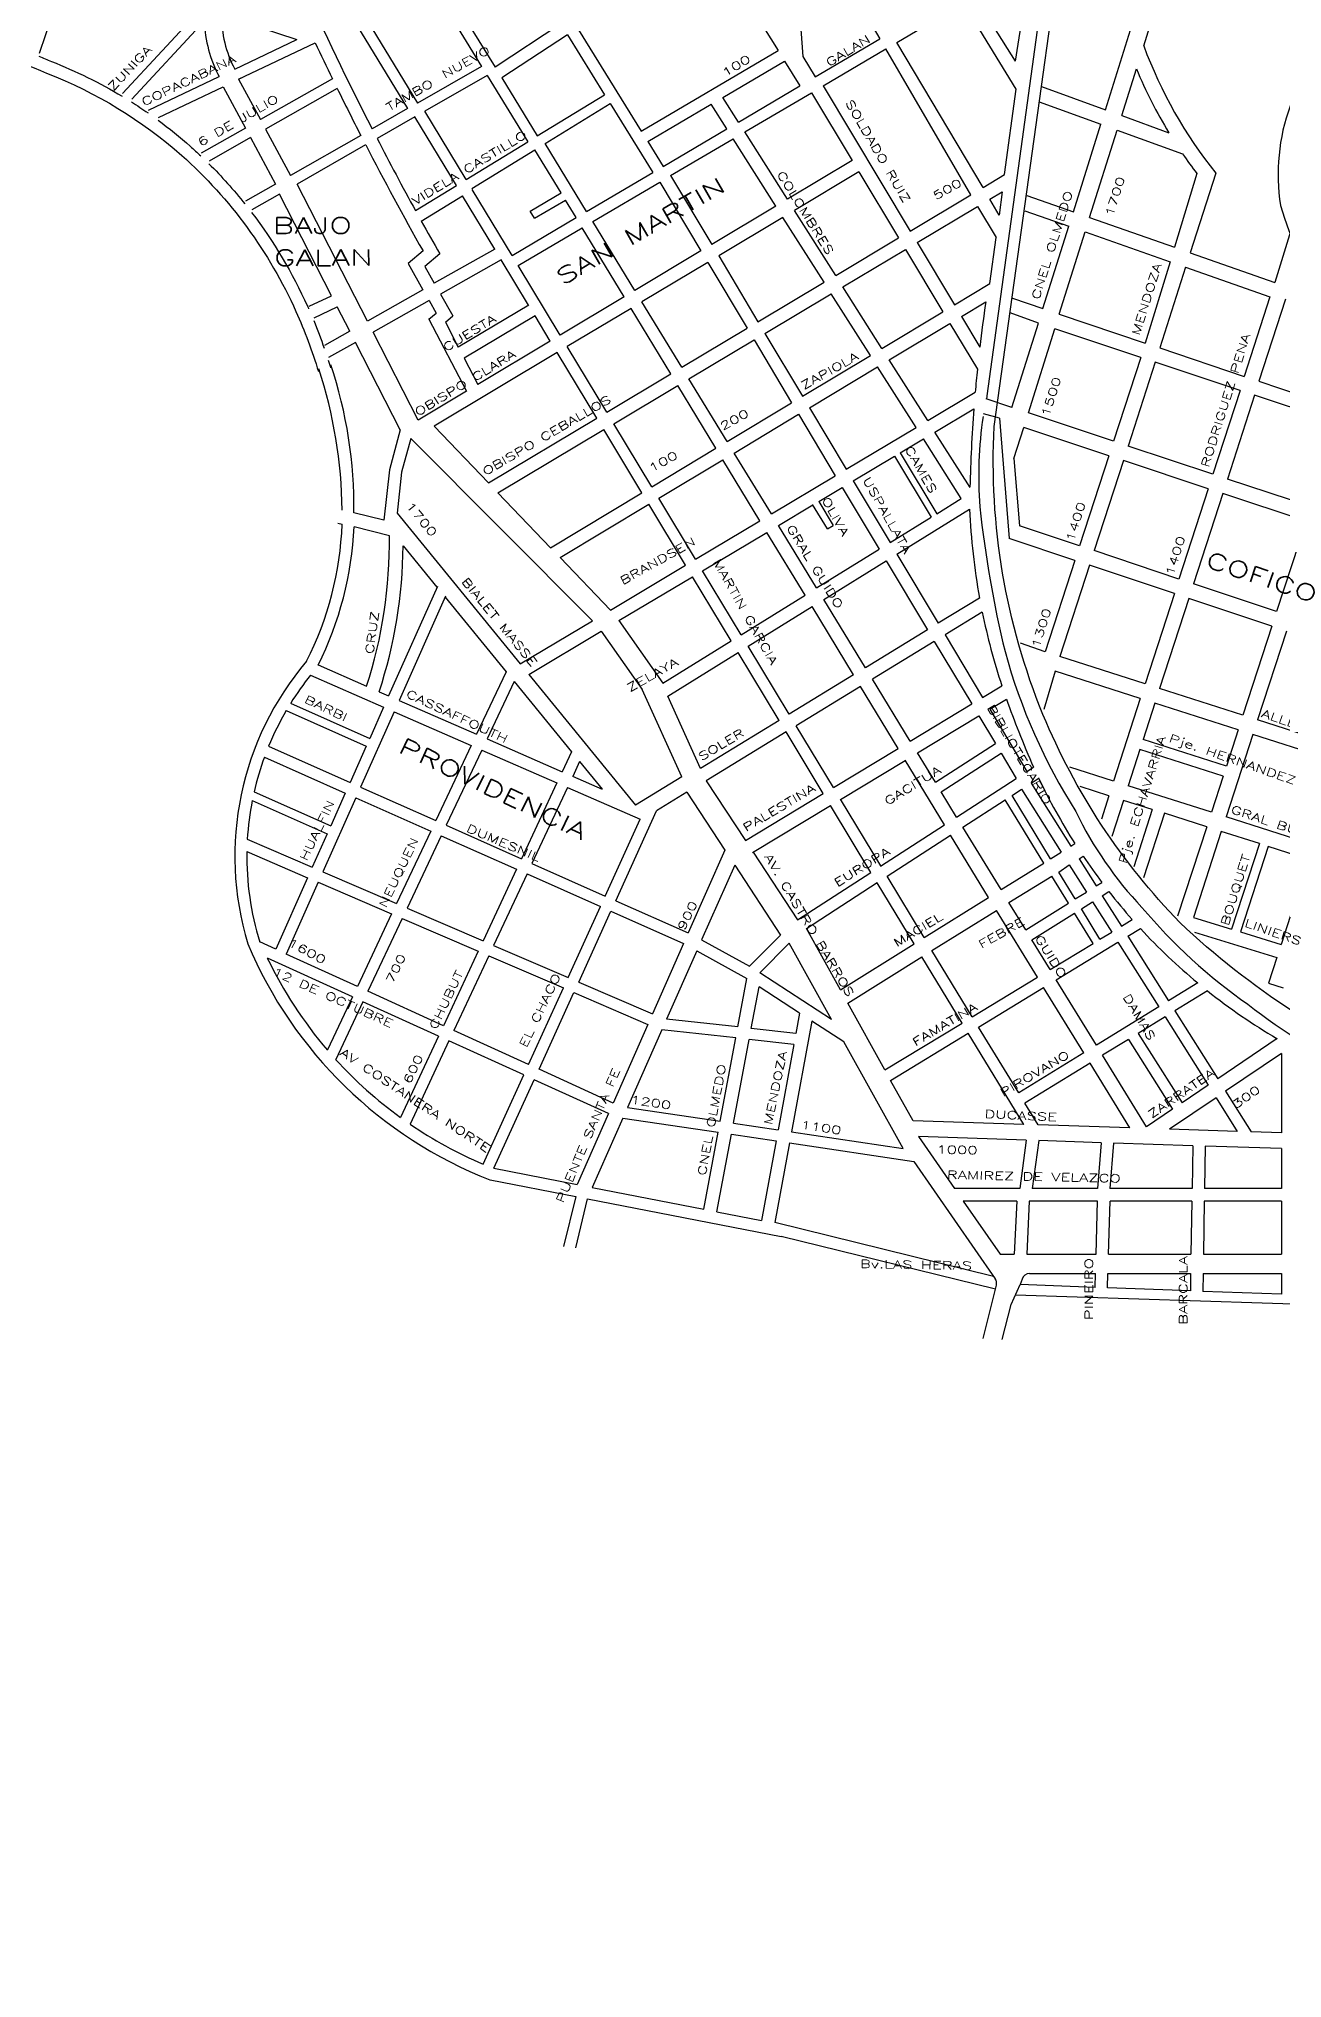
# Model space of a CAD drawing. Header units: millimetres. Extents: x 4375152 to 4409667, y 6523746 to 6549185.
# Drawn here: x 4385308 to 4386861, y 6524739 to 6527163 of the extents above; entities that cross this region are included whole.
import ezdxf

# ---------------------------------------------------------------- set-up
doc = ezdxf.new("R2010")
doc.units = ezdxf.units.MM
for name, color, linetype in [('FERROCARRIL', 252, 'VÍAS'), ('LINEA CALLE', 252, 'Continuous'), ('NOMBRE BARRIO', 8, 'Continuous'), ('NOMBRE CALLE', 252, 'Continuous')]:
    doc.layers.add(name, color=color, linetype=linetype)
doc.styles.add('ROMANS', font='romans')
doc.styles.add('S1', font='ROMANS')
doc.linetypes.add('VÍAS', pattern='A,3.81,[130,ltypeshp.shx,S=6.35,R=0,X=0,Y=0],3.81', length=7.62)

msp = doc.modelspace()

# ---------------------------------------------------------------- linework, layer by layer
at = {"layer": 'FERROCARRIL', "ltscale": 0.3, "transparency": 33554687, "flags": 128}
for points in [[(4388383, 6524738.8), (4388445.7, 6524881.4, 0.095799), (4388479, 6525082.1, 0.099176), (4388441.1, 6525305.9, 0.028955), (4388401.5, 6525410.3, 0.018622), (4388363.9, 6525472.1), (4388330.9, 6525512.5), (4388289.5, 6525564.8), (4388255.4, 6525600.9, 0.143495), (4387953.5, 6525771, 0.093272), (4387608.5, 6525795.1, -0.007305), (4387281, 6525816.8, -0.046555), (4387034.3, 6525864.6, -0.094694), (4386733.5, 6526058.2, -0.095039), (4386562.4, 6526318.1, -0.110674), (4386501.4, 6526678.2), (4386631, 6527609.3), (4386717, 6528226.6), (4386818.4, 6528982.1), (4386939, 6529805.3), (4387089.5, 6530917.2), (4387240.1, 6532048.9), (4387340.9, 6532769.3), (4387406.3, 6533303.7), (4387418.6, 6533352.1), (4387561, 6534411.1), (4387667.1, 6535188.8), (4387748.3, 6535774.3), (4387829.1, 6536331.3), (4387831.5, 6536348)], [(4387479, 6528897.9, 0.009146), (4387402.8, 6528828.8, 0.045709), (4387299.1, 6528721, -0.036446), (4387185.3, 6528607.2, 0.098613), (4387081.2, 6528475.9, 0.130012), (4387009.9, 6528231.3), (4387030.1, 6527611, -0.04513), (4386961.8, 6527349.3), (4386871.1, 6527078.7, 0.126941), (4386859.2, 6526954.6, 0.269401), (4387221.5, 6526613), (4387587.4, 6526516), (4387885.7, 6526416.7), (4388082, 6526358.1), (4388157, 6526347), (4388307.4, 6526335.1), (4388443.3, 6526330), (4388537.8, 6526335.2), (4388690.7, 6526369.1), (4389024.8, 6526489.8), (4389718.2, 6526770.3), (4389975.6, 6526871.1), (4390400.1, 6527038.5), (4390697.8, 6527150.7), (4390885.1, 6527214.4), (4391181.5, 6527305.1), (4391647.1, 6527446.2), (4392150.3, 6527596.1), (4392581.3, 6527727.4), (4392832.6, 6527802.7), (4393052.9, 6527869.5), (4393289, 6527938), (4393509.8, 6528005.7), (4393757.4, 6528076.3), (4395794.3, 6528670.4), (4397552.7, 6529244.2), (4399039.3, 6529656.5), (4399039.3, 6529656.5), (4399039.3, 6529656.5), (4399039.3, 6529656.5), (4401970.7, 6530455.5), (4401970.7, 6530455.5), (4401970.7, 6530455.5), (4401970.7, 6530455.5), (4401970.7, 6530455.5), (4401970.7, 6530455.5), (4401970.7, 6530455.5), (4401970.7, 6530455.5), (4401970.7, 6530455.5), (4401970.7, 6530455.5), (4401970.7, 6530455.5), (4401970.7, 6530455.5), (4401970.7, 6530455.5), (4401970.7, 6530455.5), (4401970.7, 6530455.5), (4401970.7, 6530455.5), (4401970.7, 6530455.5), (4401970.7, 6530455.5), (4405297.9, 6531420.1), (4405297.9, 6531420.1), (4405297.9, 6531420.1), (4408284.8, 6532272.7)]]:
    msp.add_lwpolyline(points, format="xyb", dxfattribs=at)
at = {"layer": 'LINEA CALLE', "transparency": 33554687}
for p, q in [((4385696.3, 6527396), (4385860.9, 6527128.1)), ((4386072.1, 6527403.6), (4386231.5, 6527148.2)), ((4385618.1, 6527350.3), (4385780.9, 6527082.5)), ((4385903.2, 6527301.7), (4386060.4, 6527047.4)), ((4386688.2, 6527154.1), (4386731, 6527290)), ((4385345.9, 6527255.4), (4385308.2, 6527144.3)), ((4385663.6, 6527248.2), (4385768.6, 6527075.5)), ((4386256.8, 6527218.1), (4386262.2, 6527140.8)), ((4386528, 6527134.7), (4386541.2, 6527218.6)), ((4385511.3, 6527201), (4385412.3, 6527094.3)), ((4385536, 6527192.9), (4385630.3, 6527161.9)), ((4385824.3, 6527214.4), (4385877.9, 6527127.2)), ((4386379.6, 6527158), (4386463.1, 6527207.2)), ((4386528.7, 6527100), (4386463.1, 6527207.2)), ((4386528, 6527134.7), (4386479, 6527213.2)), ((4386960.8, 6527213.1), (4386852.1, 6526858.3)), ((4385514.5, 6527184.7), (4385424, 6527087.1)), ((4385960.1, 6527181.3), (4385877.9, 6527127.2)), ((4385968.3, 6527167.9), (4385886.1, 6527113.8)), ((4385968.3, 6527167.9), (4386014.7, 6527092.9)), ((4386640.4, 6527074.1), (4386673.9, 6527180.5)), ((4385552.6, 6527124.9), (4385630.3, 6527161.9)), ((4385557.4, 6527112.2), (4385653, 6527157.8)), ((4386060.4, 6527047.4), (4386231.5, 6527148.2)), ((4386277.8, 6527115.1), (4386358.5, 6527162.7)), ((4386287.6, 6527103.8), (4386366, 6527150)), ((4386472.4, 6526967.9), (4386366, 6527150)), ((4386487.5, 6526976.9), (4386379.6, 6527158)), ((4385860.9, 6527128.1), (4385780.9, 6527082.5)), ((4386162.5, 6527089.5), (4386239.5, 6527134.9)), ((4386239.5, 6527134.9), (4386258.5, 6527103.8)), ((4386262.2, 6527140.8), (4386277.8, 6527115.1)), ((4386660.7, 6527066.7), (4386679.1, 6527125.2)), ((4385444.7, 6527073.4), (4385533.1, 6527115.5)), ((4385457.2, 6527064.5), (4385537.9, 6527102.9)), ((4385537.9, 6527102.9), (4385565.9, 6527051)), ((4385557.4, 6527112.2), (4385584.7, 6527061.7)), ((4385674.5, 6527112.9), (4385584.7, 6527061.7)), ((4385680.5, 6527100.8), (4385591.1, 6527049.9)), ((4385867.9, 6527116.8), (4385790.1, 6527072.4)), ((4385867.9, 6527116.8), (4385918.7, 6527034)), ((4385886.1, 6527113.8), (4385930.6, 6527041.3)), ((4386182, 6527058.7), (4386258.5, 6527103.8)), ((4386189.8, 6527046.3), (4386273.1, 6527095.3)), ((4386273.1, 6527095.3), (4386323.8, 6527010.8)), ((4386287.6, 6527103.8), (4386396.4, 6526922.5)), ((4386514.3, 6526993), (4386528.7, 6527100)), ((4386560.4, 6527103.1), (4386640.4, 6527074.1)), ((4385768.6, 6527075.5), (4385724.2, 6527050.1)), ((4385841.8, 6526986.8), (4385790.1, 6527072.4)), ((4385930.6, 6527041.3), (4386014.7, 6527092.9)), ((4385940.2, 6527031.9), (4386021.6, 6527081.8)), ((4386021.6, 6527081.8), (4386074.8, 6526995.6)), ((4386068.6, 6527034.2), (4386147.9, 6527080.9)), ((4386167.4, 6527050.1), (4386147.9, 6527080.9)), ((4386182, 6527058.7), (4386162.5, 6527089.5)), ((4386557.8, 6527083.8), (4386634.7, 6527055.9)), ((4385565.9, 6527051), (4385510.8, 6527019.7)), ((4385591.1, 6527049.9), (4385622.3, 6526991.9)), ((4385777.7, 6527065.3), (4385730.3, 6527038.2)), ((4385829.6, 6526979.3), (4385777.7, 6527065.3)), ((4386087.7, 6527003.2), (4386167.4, 6527050.1)), ((4386243, 6526962.4), (4386189.8, 6527046.3)), ((4386600.3, 6526946.6), (4386634.7, 6527055.9)), ((4386620.7, 6526939.5), (4386655, 6527048.5)), ((4386655, 6527048.5), (4386736.9, 6527018.8)), ((4386660.7, 6527066.7), (4386719.7, 6527045.3)), ((4385572.2, 6527039.2), (4385520.8, 6527009.9)), ((4385572.2, 6527039.2), (4385603.5, 6526981.2)), ((4385710, 6527042), (4385622.3, 6526991.9)), ((4385716.1, 6527030.2), (4385630.4, 6526981.2)), ((4385841.8, 6526986.8), (4385918.7, 6527034)), ((4385848.6, 6526975.7), (4385927.5, 6527024.1)), ((4385960.2, 6526970.1), (4385927.5, 6527024.1)), ((4385992.1, 6526946.9), (4385940.2, 6527031.9)), ((4386068.6, 6527034.2), (4386087.7, 6527003.2)), ((4386097.2, 6526991.7), (4386175.3, 6527037.7)), ((4386228.5, 6526953.7), (4386175.3, 6527037.7)), ((4386323.8, 6527010.8), (4386243, 6526962.4)), ((4385603.5, 6526981.2), (4385565.8, 6526959.7)), ((4385718.4, 6526809.9), (4385630.4, 6526981.2)), ((4385778.4, 6526948), (4385829.6, 6526979.3)), ((4385899, 6526892.1), (4385849.2, 6526974.4)), ((4385992.1, 6526946.9), (4386074.8, 6526995.6)), ((4385999.8, 6526934.4), (4386083.5, 6526983.7)), ((4386083.5, 6526983.7), (4386134.9, 6526897.7)), ((4386097.2, 6526991.7), (4386148.5, 6526905.8)), ((4386332.4, 6526996.3), (4386252, 6526948.2)), ((4386332.4, 6526996.3), (4386381.9, 6526913.9)), ((4386487.5, 6526976.9), (4386514.3, 6526993)), ((4386754.6, 6526994.3), (4386726.7, 6526902.3)), ((4386778.3, 6526994.9), (4386746.4, 6526895.4)), ((4385608.3, 6526968.6), (4385574.1, 6526949.1)), ((4385673.4, 6526841.7), (4385608.3, 6526968.6)), ((4385785.6, 6526935), (4385837.2, 6526966.6)), ((4385877.4, 6526900), (4385837.2, 6526966.6)), ((4385921.6, 6526947.4), (4385960.2, 6526970.1)), ((4385927, 6526938.5), (4385965.6, 6526961.2)), ((4385979, 6526939.2), (4385965.6, 6526961.2)), ((4386228.5, 6526953.7), (4386148.5, 6526905.8)), ((4386396.4, 6526922.5), (4386472.4, 6526967.9)), ((4386405, 6526908.1), (4386480.7, 6526953.3)), ((4386542.3, 6526967), (4386600.3, 6526946.6)), ((4385899, 6526892.1), (4385979, 6526939.2)), ((4385906.6, 6526879.5), (4385986.6, 6526926.6)), ((4385927, 6526938.5), (4385921.6, 6526947.4)), ((4386039, 6526840.2), (4385986.6, 6526926.6)), ((4386052.4, 6526848.3), (4385999.8, 6526934.4)), ((4386237.5, 6526939.5), (4386157.2, 6526891.4)), ((4386288.9, 6526858.4), (4386237.5, 6526939.5)), ((4386303.4, 6526867), (4386252, 6526948.2)), ((4386539.8, 6526947.7), (4386594.6, 6526928.5)), ((4386562.2, 6526825.6), (4386594.6, 6526928.5)), ((4386620.7, 6526939.5), (4386726.7, 6526902.3)), ((4385877.4, 6526900), (4385801.8, 6526857.2)), ((4386303.4, 6526867), (4386381.9, 6526913.9)), ((4386405, 6526908.1), (4386451.7, 6526830.2)), ((4386496, 6526856.9), (4386503.8, 6526914.3)), ((4386582.7, 6526818.7), (4386614.9, 6526921.3)), ((4386614.9, 6526921.3), (4386721.1, 6526884.1)), ((4385787.8, 6526897.6), (4385769.2, 6526881.7)), ((4385769.2, 6526881.7), (4385787.6, 6526849.1)), ((4385808.6, 6526894), (4385790, 6526878.1)), ((4385790, 6526878.1), (4385801.8, 6526857.2)), ((4385885.5, 6526886.5), (4385809.6, 6526843.5)), ((4385919.7, 6526829.9), (4385885.5, 6526886.5)), ((4385959.1, 6526792.4), (4385906.6, 6526879.5)), ((4386134.9, 6526897.7), (4386052.4, 6526848.3)), ((4386143.6, 6526883.2), (4386061.2, 6526833.9)), ((4386143.6, 6526883.2), (4386192.7, 6526800.9)), ((4386157.2, 6526891.4), (4386206.3, 6526809.1)), ((4386312.4, 6526852.8), (4386390.6, 6526899.4)), ((4386390.6, 6526899.4), (4386437.3, 6526821.5)), ((4386721.1, 6526884.1), (4386690.2, 6526782.5)), ((4386740.5, 6526877.3), (4386708.2, 6526776.4)), ((4386740.5, 6526877.3), (4386846, 6526840.2)), ((4386746.4, 6526895.4), (4386852.1, 6526858.3)), ((4386206.3, 6526809.1), (4386288.9, 6526858.4)), ((4386361.2, 6526775.8), (4386312.4, 6526852.8)), ((4386451.7, 6526830.2), (4386496, 6526856.9)), ((4385645.4, 6526828.5), (4385673.4, 6526841.7)), ((4385651.6, 6526814), (4385680.6, 6526827.7)), ((4385696.2, 6526797.3), (4385680.6, 6526827.7)), ((4385787.6, 6526849.1), (4385718.4, 6526809.9)), ((4385795.4, 6526835.5), (4385725.5, 6526795.9)), ((4385795.4, 6526835.5), (4385804.2, 6526820)), ((4385809.6, 6526843.5), (4385825, 6526816.3)), ((4385919.8, 6526829.9), (4385831.9, 6526777.2)), ((4386039, 6526840.2), (4385959.1, 6526792.4)), ((4386111.1, 6526752.2), (4386061.2, 6526833.9)), ((4386215, 6526794.6), (4386297.9, 6526844.1)), ((4386346.7, 6526767.1), (4386297.9, 6526844.1)), ((4386460.4, 6526815.8), (4386491, 6526834.1)), ((4386524.1, 6526838.4), (4386562.2, 6526825.6)), ((4386846, 6526840.2), (4386813.9, 6526740.8)), ((4386865.2, 6526837.4), (4386832, 6526734.7)), ((4385795.4, 6526813.2), (4385794.9, 6526812.1)), ((4385795.2, 6526812.4), (4385804.2, 6526820)), ((4385795.2, 6526812.4), (4385842.1, 6526722.3)), ((4385815.7, 6526808.4), (4385825, 6526816.3)), ((4385815.7, 6526808.4), (4385831.9, 6526777.2)), ((4385927.8, 6526816.7), (4385839, 6526763.5)), ((4385946.8, 6526785), (4385927.7, 6526816.6)), ((4386047.7, 6526825.8), (4385967.9, 6526778)), ((4386097.3, 6526744), (4386047.7, 6526825.8)), ((4386361.2, 6526775.8), (4386437.3, 6526821.5)), ((4386370.2, 6526761.5), (4386446, 6526807.1)), ((4386446, 6526807.1), (4386480.4, 6526749.7)), ((4386460.4, 6526815.8), (4386483.4, 6526777.4)), ((4386556.7, 6526807.3), (4386521.2, 6526820.1)), ((4386523.6, 6526701.9), (4386556.7, 6526807.3)), ((4386582.7, 6526818.7), (4386690.2, 6526782.5)), ((4385696.2, 6526797.3), (4385664.8, 6526779.5)), ((4385703.4, 6526783.3), (4385669.8, 6526764.3)), ((4385759.4, 6526674.1), (4385703.4, 6526783.3)), ((4385781.8, 6526686.2), (4385725.5, 6526795.9)), ((4385946.8, 6526785), (4385856.1, 6526730.7)), ((4386111.1, 6526752.2), (4386192.7, 6526800.9)), ((4386119.9, 6526737.8), (4386201.4, 6526786.5)), ((4386201.4, 6526786.5), (4386248.3, 6526707.9)), ((4386215, 6526794.6), (4386261.9, 6526716.1)), ((4386544.1, 6526695.1), (4386577.2, 6526800.4)), ((4386684.6, 6526764.6), (4386577.2, 6526800.4)), ((4385955.5, 6526770.6), (4385801.7, 6526678.5)), ((4385839, 6526763.5), (4385856.1, 6526730.7)), ((4386004.8, 6526688.7), (4385955.5, 6526770.6)), ((4386017.3, 6526696.2), (4385967.9, 6526778)), ((4386261.9, 6526716.1), (4386346.7, 6526767.1)), ((4386418.4, 6526685.5), (4386370.2, 6526761.5)), ((4386684.6, 6526764.6), (4386650.6, 6526659.8)), ((4386702.7, 6526758.6), (4386668.7, 6526653.8)), ((4386808.6, 6526723.3), (4386702.7, 6526758.6)), ((4386708.2, 6526776.4), (4386813.9, 6526740.8)), ((4386017.3, 6526696.2), (4386097.3, 6526744)), ((4386167.8, 6526659.4), (4386119.9, 6526737.8)), ((4386270.6, 6526701.6), (4386355.8, 6526752.8)), ((4386403.9, 6526676.9), (4386355.8, 6526752.8)), ((4386832, 6526734.7), (4386936.2, 6526699.6)), ((4385842.1, 6526722.3), (4385781.8, 6526686.2)), ((4386026, 6526681.7), (4386106.1, 6526729.6)), ((4386153.7, 6526651), (4386106.1, 6526729.6)), ((4386167.8, 6526659.4), (4386248.3, 6526707.9)), ((4386418.4, 6526685.5), (4386477.7, 6526720.9)), ((4386523.6, 6526701.9), (4386491.3, 6526712.7)), ((4386808.6, 6526723.3), (4386774.7, 6526618.6)), ((4386826.7, 6526717.3), (4386792.8, 6526612.5)), ((4386930.9, 6526682.6), (4386826.7, 6526717.3)), ((4385869.4, 6526607.9), (4386004.8, 6526688.7)), ((4386176.6, 6526645), (4386257, 6526693.4)), ((4386257, 6526693.4), (4386302.9, 6526616.6)), ((4386270.6, 6526701.6), (4386316.6, 6526624.7)), ((4386427.4, 6526671.3), (4386476, 6526700.3)), ((4386508.2, 6526688.4), (4386488.1, 6526694.1)), ((4386508.2, 6526688.4), (4386520.2, 6526538.3)), ((4386650.6, 6526659.8), (4386544.1, 6526695.1)), ((4385759.4, 6526674.1), (4385745.9, 6526624.1)), ((4385772.5, 6526663.1), (4385761.1, 6526621.2)), ((4385772.5, 6526663.1), (4385999.5, 6526435.4)), ((4385801.7, 6526678.5), (4385869.4, 6526607.9)), ((4385881.3, 6526595.4), (4386013.5, 6526674.3)), ((4386061.2, 6526595.3), (4386013.5, 6526674.3)), ((4386073.6, 6526602.8), (4386026, 6526681.7)), ((4386316.6, 6526624.7), (4386403.9, 6526676.9)), ((4386384, 6526645.4), (4386412.9, 6526662.6)), ((4386460.1, 6526588.1), (4386412.9, 6526662.6)), ((4386471.2, 6526602.1), (4386427.4, 6526671.3)), ((4386526.1, 6526638.1), (4386538.3, 6526676.9)), ((4386644.7, 6526641.6), (4386538.3, 6526676.9)), ((4386073.6, 6526602.8), (4386153.7, 6526651)), ((4386082.3, 6526588.4), (4386162.5, 6526636.6)), ((4386208.7, 6526560.3), (4386162.5, 6526636.6)), ((4386223.1, 6526568.9), (4386176.6, 6526645)), ((4386325.2, 6526610.2), (4386376.9, 6526641.1)), ((4386376.9, 6526641.1), (4386422.5, 6526564.8)), ((4386384, 6526645.4), (4386429.6, 6526569.2)), ((4386526.1, 6526638.1), (4386533.2, 6526554.1)), ((4386644.7, 6526641.6), (4386608.2, 6526529.1)), ((4386662.8, 6526635.6), (4386626.3, 6526523)), ((4386768.8, 6526600.4), (4386662.8, 6526635.6)), ((4386774.7, 6526618.6), (4386668.7, 6526653.8)), ((4385745.9, 6526624.1), (4385738.8, 6526561.1)), ((4385761.1, 6526621.2), (4385755.3, 6526569.7)), ((4386223.1, 6526568.9), (4386302.9, 6526616.6)), ((4386325.2, 6526610.2), (4386371.3, 6526533.1)), ((4386897, 6526578), (4386792.8, 6526612.5)), ((4385881.3, 6526595.4), (4385947.1, 6526526.7)), ((4385947.1, 6526526.7), (4386061.2, 6526595.3)), ((4386128.3, 6526512.3), (4386082.3, 6526588.4)), ((4386282.3, 6526584.6), (4386311.6, 6526602.1)), ((4386311.6, 6526602.1), (4386357.8, 6526524.8)), ((4386429.6, 6526569.2), (4386460.1, 6526588.1)), ((4386768.8, 6526600.4), (4386732.3, 6526487.5)), ((4386787, 6526594.4), (4386750.5, 6526481.5)), ((4386891.1, 6526559.8), (4386787, 6526594.4)), ((4385738.8, 6526561.1), (4385701.3, 6526570.4)), ((4385755.3, 6526569.7), (4385909.2, 6526381.5)), ((4385959.1, 6526514.3), (4386069.9, 6526580.9)), ((4386115.7, 6526504.8), (4386069.9, 6526580.9)), ((4386231.9, 6526554.5), (4386274.8, 6526580.1)), ((4386293.2, 6526550.1), (4386274.5, 6526580.6)), ((4386282.3, 6526584.6), (4386300.4, 6526554.4)), ((4386371.3, 6526533.1), (4386422.5, 6526564.8)), ((4386379.9, 6526518.7), (4386470.6, 6526574.8)), ((4385681.3, 6526557.3), (4385686.7, 6526556.1)), ((4385745.8, 6526541.5), (4385701.6, 6526552.9)), ((4386128.3, 6526512.3), (4386208.7, 6526560.3)), ((4386137, 6526497.9), (4386217.5, 6526545.9)), ((4386265.1, 6526467.4), (4386217.5, 6526545.9)), ((4386279.6, 6526476.4), (4386231.9, 6526554.5)), ((4386293.2, 6526550.1), (4386300.4, 6526554.4)), ((4386602.3, 6526510.9), (4386520.2, 6526538.3)), ((4386608.2, 6526529.1), (4386533.2, 6526554.1)), ((4386891.1, 6526559.8), (4386854.3, 6526446.8)), ((4385762.9, 6526529), (4385805.2, 6526477.2)), ((4385959.1, 6526514.3), (4386021.9, 6526448.8)), ((4386279.6, 6526476.4), (4386357.8, 6526524.8)), ((4386379.9, 6526518.7), (4386431.5, 6526432.3)), ((4386732.3, 6526487.5), (4386626.3, 6526523)), ((4386021.9, 6526448.8), (4386115.7, 6526504.8)), ((4386032.6, 6526435.6), (4386124.5, 6526490.4)), ((4386172.8, 6526410.2), (4386124.5, 6526490.4)), ((4386185.3, 6526417.9), (4386137, 6526497.9)), ((4386288.4, 6526462), (4386366.4, 6526510.3)), ((4386366.4, 6526510.3), (4386418, 6526424)), ((4386602.3, 6526510.9), (4386565.2, 6526396.4)), ((4386620.4, 6526504.8), (4386583.4, 6526390.6)), ((4386726.5, 6526469.4), (4386620.4, 6526504.8)), ((4385805.7, 6526478.2), (4385744.8, 6526341.6)), ((4385816, 6526466), (4385758, 6526335.8)), ((4385815.4, 6526464.8), (4385891.5, 6526371.7)), ((4386185.3, 6526417.9), (4386265.1, 6526467.4)), ((4386483.1, 6526463.8), (4386431.5, 6526432.3)), ((4386726.5, 6526469.4), (4386689.9, 6526356.4)), ((4386854.3, 6526446.8), (4386750.5, 6526481.5)), ((4386194, 6526403.5), (4386273.9, 6526453)), ((4386325.6, 6526367.6), (4386273.9, 6526453)), ((4386340.5, 6526376.7), (4386288.4, 6526462)), ((4386486.5, 6526446.2), (4386440.2, 6526417.8)), ((4386744.6, 6526463.3), (4386708.1, 6526350.6)), ((4386848.4, 6526428.6), (4386744.6, 6526463.3)), ((4385909.2, 6526381.5), (4385999.5, 6526435.4)), ((4385919.9, 6526368.3), (4386010.5, 6526422.3)), ((4386010.5, 6526422.3), (4386061.4, 6526349.6)), ((4386032.6, 6526435.6), (4386087.4, 6526357.3)), ((4386418, 6526424), (4386340.5, 6526376.7)), ((4386440.2, 6526417.8), (4386486.9, 6526339.6)), ((4386848.4, 6526428.6), (4386812.2, 6526317.2)), ((4386866.5, 6526422.5), (4386830.4, 6526311.4)), ((4386087.4, 6526357.3), (4386172.8, 6526410.2)), ((4386093.5, 6526341.2), (4386181.5, 6526395.8)), ((4386232.7, 6526310.9), (4386181.5, 6526395.8)), ((4386245.3, 6526318.5), (4386194, 6526403.5)), ((4386426.6, 6526409.6), (4386349.3, 6526362.3)), ((4386426.6, 6526409.6), (4386473.3, 6526331.4)), ((4386565.2, 6526396.4), (4386534.1, 6526407.5)), ((4385647.3, 6526367.4), (4385738.5, 6526327.4)), ((4385656.7, 6526380.1), (4385717.3, 6526353.6)), ((4385891.5, 6526371.7), (4385854.6, 6526293.5)), ((4385919.9, 6526368.3), (4386053.4, 6526205)), ((4386325.6, 6526367.6), (4386245.3, 6526318.5)), ((4386577.5, 6526372.4), (4386563.3, 6526324.5)), ((4386684, 6526338.2), (4386577.5, 6526372.4)), ((4386689.9, 6526356.4), (4386583.4, 6526390.6)), ((4385733, 6526346.7), (4385744.7, 6526341.6)), ((4385901.6, 6526359.4), (4385867.8, 6526287.8)), ((4385901.6, 6526359.4), (4385973.3, 6526271.6)), ((4386111.1, 6526240.3), (4386061.4, 6526349.6)), ((4386334.4, 6526353.2), (4386254, 6526304.1)), ((4386381.3, 6526275.9), (4386334.4, 6526353.2)), ((4386396.5, 6526285), (4386349.3, 6526362.3)), ((4386486.9, 6526339.6), (4386511, 6526354.2)), ((4386812.2, 6526317.2), (4386708.1, 6526350.6)), ((4385616.8, 6526323.1), (4385716.8, 6526278.6)), ((4385622.4, 6526332.3), (4385721.2, 6526288.4)), ((4385751.7, 6526321.7), (4385709.7, 6526227.4)), ((4385738.5, 6526327.4), (4385721.2, 6526288.4)), ((4385751.7, 6526321.7), (4385848, 6526279.6)), ((4385758, 6526335.8), (4385854.6, 6526293.5)), ((4386134.5, 6526250.9), (4386093.5, 6526341.2)), ((4386396.5, 6526285), (4386473.3, 6526331.4)), ((4386495.8, 6526324.8), (4386516.7, 6526337.4)), ((4386495.8, 6526324.8), (4386542.3, 6526247)), ((4386684, 6526338.2), (4386650.6, 6526234.9)), ((4386702.2, 6526332.4), (4386687.6, 6526287.1)), ((4386806.3, 6526299), (4386702.2, 6526332.4)), ((4386232.7, 6526310.9), (4386134.5, 6526250.9)), ((4386241.4, 6526296.4), (4386141.7, 6526235.5)), ((4386287.9, 6526219.5), (4386241.4, 6526296.4)), ((4386300.5, 6526227.1), (4386254, 6526304.1)), ((4386405.5, 6526270.2), (4386482.2, 6526316.6)), ((4386482.2, 6526316.6), (4386502.9, 6526282)), ((4386806.3, 6526299), (4386791.6, 6526253.8)), ((4386939.4, 6526276.5), (4386830.4, 6526311.4)), ((4385594.8, 6526278.5), (4385696.6, 6526233.2)), ((4385716.8, 6526278.6), (4385696.6, 6526233.2)), ((4385848, 6526279.6), (4385803.6, 6526185.6)), ((4385861.2, 6526273.8), (4385816.8, 6526179.7)), ((4385861.2, 6526273.8), (4385955.1, 6526232.7)), ((4385867.8, 6526287.8), (4385961.6, 6526246.7)), ((4385973.3, 6526271.6), (4385961.6, 6526246.7)), ((4386300.5, 6526227.1), (4386381.3, 6526275.9)), ((4386428, 6526233.5), (4386405.5, 6526270.2)), ((4386428, 6526233.5), (4386502.9, 6526282)), ((4386435.2, 6526221.7), (4386510, 6526270.1)), ((4386510, 6526270.1), (4386529, 6526238.3)), ((4386683.5, 6526274.4), (4386668.9, 6526229.1)), ((4386787.5, 6526241.2), (4386683.3, 6526274.5)), ((4386791.6, 6526253.8), (4386687.6, 6526287.1)), ((4386824.5, 6526293.2), (4386791.1, 6526190.2)), ((4386933.5, 6526258.3), (4386824.5, 6526293.2)), ((4385589.6, 6526265.1), (4385690.7, 6526220.1)), ((4385983.4, 6526259.3), (4385974.8, 6526240.9)), ((4385983.4, 6526259.3), (4386011.5, 6526224.9)), ((4386309.6, 6526212.1), (4386390.3, 6526260.9)), ((4386439.2, 6526180.3), (4386390.3, 6526261)), ((4386542.3, 6526247), (4386550.6, 6526252.3)), ((4386650.6, 6526234.9), (4386595.9, 6526252.3)), ((4385576.7, 6526221.6), (4385672.4, 6526179)), ((4385709.7, 6526227.4), (4385803.6, 6526185.6)), ((4385955.1, 6526232.7), (4385910.8, 6526137.9)), ((4385968.2, 6526226.9), (4385923.9, 6526132)), ((4385968.2, 6526226.9), (4386059, 6526187.2)), ((4385974.4, 6526241.1), (4386011.5, 6526224.9)), ((4386111.1, 6526240.3), (4386053.4, 6526205)), ((4386141.7, 6526235.5), (4386190.6, 6526160.7)), ((4386454.5, 6526190.1), (4386435.2, 6526221.7)), ((4386454.3, 6526190), (4386529, 6526238.3)), ((4386523.7, 6526217.1), (4386535.6, 6526224.8)), ((4386535.6, 6526224.8), (4386585.1, 6526146.2)), ((4386547.6, 6526232.6), (4386557.8, 6526239.1)), ((4386547.6, 6526232.6), (4386597.3, 6526153.8)), ((4386644.8, 6526216.7), (4386608.7, 6526228.3)), ((4386772.8, 6526196), (4386668.9, 6526229.1)), ((4386787.5, 6526241.2), (4386772.8, 6526196)), ((4385574.4, 6526210.8), (4385668.1, 6526169.2)), ((4385703.9, 6526214.2), (4385662.6, 6526121.7)), ((4385690.7, 6526220.1), (4385672.4, 6526179)), ((4385703.9, 6526214.2), (4385797.5, 6526172.6)), ((4386028.5, 6526085.5), (4386079.7, 6526197.9)), ((4386117.6, 6526221), (4386079.7, 6526197.9)), ((4386117.6, 6526221), (4386164.9, 6526148.7)), ((4386190.6, 6526160.7), (4386287.9, 6526219.5)), ((4386199.6, 6526145.7), (4386296.9, 6526204.5)), ((4386347.3, 6526120.9), (4386296.8, 6526204.6)), ((4386359.8, 6526128.9), (4386309.5, 6526212.3)), ((4386462.4, 6526177.5), (4386515.3, 6526211.7)), ((4386563.4, 6526132.6), (4386515.3, 6526211.7)), ((4386571.9, 6526137.9), (4386523.7, 6526217.1)), ((4386644.8, 6526216.7), (4386635.3, 6526187.6)), ((4386663, 6526210.9), (4386648.3, 6526165.9)), ((4386698.8, 6526199.5), (4386663, 6526210.9)), ((4386698.8, 6526199.5), (4386675.7, 6526128)), ((4385816.8, 6526179.7), (4385910.8, 6526137.9)), ((4386015.4, 6526091.3), (4386059, 6526187.2)), ((4386359.5, 6526128.7), (4386439.2, 6526180.3)), ((4386510, 6526099.3), (4386462.4, 6526177.5)), ((4386714.1, 6526195), (4386687.9, 6526114)), ((4386766.9, 6526177.8), (4386714, 6526194.7)), ((4386766.9, 6526177.8), (4386730.4, 6526066.1)), ((4386900.2, 6526155.4), (4386791.1, 6526190.2)), ((4385568.2, 6526162.4), (4385649.4, 6526127.4)), ((4385668.1, 6526169.2), (4385649.4, 6526127.4)), ((4385797.5, 6526172.6), (4385754.7, 6526081.9)), ((4385810.6, 6526166.7), (4385767.9, 6526076.3)), ((4385810.6, 6526166.7), (4385904.7, 6526124.9)), ((4386164.9, 6526148.7), (4386119.1, 6526045.2)), ((4386367.5, 6526116.1), (4386447, 6526167.5)), ((4386494.3, 6526089.5), (4386447, 6526167.5)), ((4386597.3, 6526153.8), (4386602.2, 6526156.9)), ((4386785.2, 6526172), (4386750.3, 6526064.6)), ((4386832.7, 6526156.8), (4386785.2, 6526172)), ((4386832.7, 6526156.8), (4386797.9, 6526049.8)), ((4386843.8, 6526153.3), (4386809.1, 6526046.4)), ((4386894.3, 6526137.2), (4386843.8, 6526153.3)), ((4385567.6, 6526147), (4385643.6, 6526114.2)), ((4385904.7, 6526124.9), (4385862.8, 6526035.3)), ((4385923.9, 6526132), (4386015.4, 6526091.3)), ((4386177.2, 6526129.8), (4386135.9, 6526036.4)), ((4386177.2, 6526129.8), (4386234.3, 6526042.5)), ((4386200.1, 6526146.2), (4386255.5, 6526061.5)), ((4386510, 6526099.3), (4386563.4, 6526132.6)), ((4386571.9, 6526137.9), (4386585.1, 6526146.2)), ((4386582.1, 6526121.3), (4386595.2, 6526130.2)), ((4386595.2, 6526130.2), (4386616.6, 6526096.3)), ((4386607.4, 6526137.8), (4386612.6, 6526141)), ((4386607.4, 6526137.8), (4386628.7, 6526103.9)), ((4386894.3, 6526137.2), (4386859.8, 6526030.7)), ((4385643.6, 6526114.2), (4385603.8, 6526024.8)), ((4385656.8, 6526108.5), (4385616.9, 6526018.8)), ((4385656.8, 6526108.5), (4385748.6, 6526068.9)), ((4385662.6, 6526121.7), (4385754.7, 6526081.9)), ((4385917.8, 6526119), (4385876, 6526029.6)), ((4385917.8, 6526119), (4386009.4, 6526078.2)), ((4386255.5, 6526061.5), (4386347.3, 6526120.9)), ((4386266.8, 6526050.9), (4386355.1, 6526108.1)), ((4386401.3, 6526031.4), (4386355, 6526108)), ((4386413.9, 6526039.3), (4386367.5, 6526116.1)), ((4386519.8, 6526083.1), (4386573.5, 6526116)), ((4386594.2, 6526082.3), (4386573.5, 6526116)), ((4386602.7, 6526087.7), (4386582.1, 6526121.3)), ((4386628.7, 6526103.9), (4386635.9, 6526108.4)), ((4385767.9, 6526076.3), (4385862.8, 6526035.3)), ((4385969.1, 6525989.5), (4386009.4, 6526078.2)), ((4386028.5, 6526085.5), (4386119.1, 6526045.2)), ((4386413.9, 6526039.3), (4386494.3, 6526089.5)), ((4386540.8, 6526049), (4386519.8, 6526083.1)), ((4386540.8, 6526049), (4386594.2, 6526082.3)), ((4386602.7, 6526087.7), (4386616.6, 6526096.3)), ((4386610.3, 6526075.4), (4386624.3, 6526084.1)), ((4386624.3, 6526084.1), (4386648.2, 6526046.2)), ((4386636.4, 6526091.7), (4386644.8, 6526096.9)), ((4386636.4, 6526091.7), (4386660.4, 6526053.6)), ((4385748.6, 6526068.9), (4385705.8, 6525978.3)), ((4385761.8, 6526063.2), (4385718.9, 6525972.3)), ((4385761.8, 6526063.2), (4385856.7, 6526022.3)), ((4385982.3, 6525983.8), (4386022.6, 6526072.4)), ((4386022.6, 6526072.4), (4386113.3, 6526032)), ((4386423.7, 6526023.2), (4386504.2, 6526073.4)), ((4386555.4, 6525989.8), (4386504.2, 6526073.4)), ((4386548.3, 6526036.7), (4386601.7, 6526070)), ((4386625, 6526032.1), (4386601.7, 6526070)), ((4386633.6, 6526037.3), (4386610.3, 6526075.4)), ((4386660.4, 6526053.6), (4386674, 6526061.9)), ((4386750.3, 6526064.6), (4386797.9, 6526049.8)), ((4385603.8, 6526024.8), (4385583.8, 6526033.9)), ((4385876, 6526029.6), (4385969.1, 6525989.5)), ((4386113.3, 6526032), (4386074.5, 6525944)), ((4386135.9, 6526036.4), (4386195.6, 6526003.7)), ((4386234.3, 6526042.5), (4386195.6, 6526003.7)), ((4386245.4, 6526032.3), (4386208.5, 6525995.4)), ((4386298.2, 6525937), (4386245.4, 6526032.3)), ((4386309.4, 6525974.1), (4386266.8, 6526050.9)), ((4386309.4, 6525974.1), (4386401.3, 6526031.4)), ((4386571.2, 6525999.4), (4386548.3, 6526036.7)), ((4386571.2, 6525999.4), (4386625, 6526032.1)), ((4386579, 6525986.7), (4386656.1, 6526033.6)), ((4386633.6, 6526037.3), (4386648.2, 6526046.2)), ((4386656.1, 6526033.6), (4386707, 6525952.8)), ((4386668.4, 6526041), (4386684.2, 6526050.6)), ((4386668.4, 6526041), (4386719.2, 6525960.4)), ((4386751.6, 6526046), (4386854.6, 6526014.6)), ((4386809.1, 6526046.4), (4386859.8, 6526030.7)), ((4385699.7, 6525965.3), (4385593.3, 6526013.8)), ((4385705.8, 6525978.3), (4385616.9, 6526018.8)), ((4385856.7, 6526022.3), (4385813.2, 6525929.3)), ((4385869.9, 6526016.6), (4385826.3, 6525923.3)), ((4385869.9, 6526016.6), (4385963.1, 6525976.4)), ((4386129.9, 6526022.7), (4386092.2, 6525937.5)), ((4386129.9, 6526022.7), (4386192.5, 6525988.3)), ((4386318.5, 6525957.5), (4386411.1, 6526015.3)), ((4386461.4, 6525932.6), (4386411.1, 6526015.3)), ((4386474.1, 6525940.4), (4386423.7, 6526023.2)), ((4386854.6, 6526014.6), (4386844.2, 6525982.4)), ((4385982.3, 6525983.8), (4386074.5, 6525944)), ((4386181.1, 6525927.7), (4386192.5, 6525988.3)), ((4386298.2, 6525937), (4386208.5, 6525995.4)), ((4386474.1, 6525940.4), (4386555.4, 6525989.8)), ((4386629.1, 6525905), (4386579, 6525986.7)), ((4386755.7, 6525982.8), (4386719.2, 6525960.4)), ((4386844.2, 6525982.4), (4386862.3, 6525976.4)), ((4385699.7, 6525965.3), (4385668.3, 6525898.9)), ((4385712.7, 6525959.3), (4385678.7, 6525887.2)), ((4385807.1, 6525916.3), (4385712.7, 6525959.3)), ((4385813.2, 6525929.3), (4385718.9, 6525972.3)), ((4385919.6, 6525880.8), (4385963.1, 6525976.4)), ((4385932.7, 6525874.8), (4385976.3, 6525970.7)), ((4385976.3, 6525970.7), (4386068.7, 6525930.9)), ((4386197.9, 6525925.9), (4386207.7, 6525978)), ((4386258.3, 6525945.1), (4386207.7, 6525978)), ((4386364.8, 6525873.9), (4386318.5, 6525957.5)), ((4386481.9, 6525927.6), (4386563.2, 6525977.1)), ((4386613.4, 6525895.3), (4386563.2, 6525977.1)), ((4386767.9, 6525972.8), (4386727.2, 6525947.7)), ((4386068.7, 6525930.9), (4386025.2, 6525832.6)), ((4386181.1, 6525927.7), (4386092.2, 6525937.5)), ((4386273.6, 6525935.1), (4386248.1, 6525796.5)), ((4386258.3, 6525945.1), (4386253.7, 6525919.7)), ((4386313.7, 6525909), (4386273.6, 6525935.1)), ((4386364.8, 6525873.9), (4386461.4, 6525932.6)), ((4386707, 6525952.8), (4386629.1, 6525905)), ((4386715, 6525940.2), (4386681.5, 6525919.7)), ((4386715, 6525940.2), (4386768.8, 6525854.8)), ((4386727.2, 6525947.7), (4386780.7, 6525862.9)), ((4385807.1, 6525916.3), (4385759.5, 6525814.4)), ((4385820.2, 6525910.3), (4385771.6, 6525806.3)), ((4385913.7, 6525867.7), (4385820.2, 6525910.3)), ((4385919.6, 6525880.8), (4385826.3, 6525923.3)), ((4386086.3, 6525924), (4386043.4, 6525827)), ((4386178.6, 6525913.9), (4386086.3, 6525924)), ((4386159.1, 6525809.8), (4386178.6, 6525913.9)), ((4386175.7, 6525807.3), (4386195.4, 6525912.1)), ((4386251.1, 6525905.9), (4386195.4, 6525912.1)), ((4386253.7, 6525919.7), (4386197.9, 6525925.9)), ((4386387.5, 6525775.7), (4386313.7, 6525909)), ((4386372, 6525860.9), (4386469.1, 6525919.9)), ((4386538.5, 6525805.9), (4386469.1, 6525919.9)), ((4386532, 6525845.3), (4386481.9, 6525927.6)), ((4386669.3, 6525912.2), (4386636.9, 6525892.3)), ((4386669.3, 6525912.2), (4386724.4, 6525824.8)), ((4386681.5, 6525919.7), (4386736.3, 6525832.8)), ((4386854.8, 6525913.1), (4386780.7, 6525862.9)), ((4386251.1, 6525905.9), (4386231.5, 6525799)), ((4386613.4, 6525895.3), (4386532, 6525845.3)), ((4386621.2, 6525882.6), (4386539.7, 6525832.5)), ((4386670.9, 6525801.5), (4386621.2, 6525882.6)), ((4386691.8, 6525802.7), (4386636.9, 6525892.3)), ((4386860.2, 6525894.5), (4386790.5, 6525847.3)), ((4386860.2, 6525894.5), (4386860.2, 6525795.3)), ((4385863, 6525756.3), (4385913.7, 6525867.7)), ((4385876.3, 6525751), (4385926.7, 6525861.7)), ((4386019.4, 6525819.5), (4385926.7, 6525861.7)), ((4386025.2, 6525832.6), (4385932.7, 6525874.8)), ((4386400, 6525810.5), (4386372, 6525860.9)), ((4386778.6, 6525839.2), (4386720.5, 6525799.9)), ((4386768.8, 6525854.8), (4386736.3, 6525832.8)), ((4386778.6, 6525839.2), (4386805.2, 6525797.1)), ((4386790.5, 6525847.3), (4386822.5, 6525796.5)), ((4386019.4, 6525819.5), (4385980.2, 6525730.7)), ((4386037.5, 6525813.8), (4385999.2, 6525727)), ((4386037.5, 6525813.8), (4386156.5, 6525796)), ((4386043.4, 6525827), (4386159.1, 6525809.8)), ((4386538.5, 6525805.9), (4386400, 6525810.5)), ((4386556.3, 6525805.3), (4386539.7, 6525832.5)), ((4386724.4, 6525824.8), (4386691.8, 6525802.7)), ((4386138.5, 6525699.9), (4386156.5, 6525796)), ((4386155, 6525696.6), (4386173.1, 6525793.5)), ((4386173.1, 6525793.5), (4386228.9, 6525785.2)), ((4386175.7, 6525807.3), (4386231.5, 6525799)), ((4386228.9, 6525785.2), (4386210.7, 6525685.8)), ((4386248.1, 6525796.5), (4386387.5, 6525775.7)), ((4386407, 6525790.6), (4386452, 6525725.7)), ((4386541.3, 6525786.1), (4386407, 6525790.6)), ((4386541.3, 6525786.1), (4386533.3, 6525725.7)), ((4386557, 6525785.6), (4386549, 6525725.7)), ((4386670.9, 6525801.5), (4386556.3, 6525805.3)), ((4386635, 6525783), (4386557, 6525785.6)), ((4386805.2, 6525797.1), (4386720.5, 6525799.9)), ((4386860.2, 6525795.3), (4386822.5, 6525796.5)), ((4386245.6, 6525782.7), (4386227.3, 6525683.1)), ((4386245.6, 6525782.7), (4386401, 6525759.6)), ((4386635, 6525783), (4386630.5, 6525725.7)), ((4386650.6, 6525782.5), (4386646.1, 6525725.7)), ((4386749.4, 6525779.2), (4386650.6, 6525782.5)), ((4386749.4, 6525779.2), (4386748.6, 6525725.7)), ((4386765, 6525778.7), (4386764.1, 6525725.7)), ((4386860.2, 6525775.6), (4386765, 6525778.7)), ((4386860.2, 6525775.6), (4386860.2, 6525725.7)), ((4385871.5, 6525736.6), (4385978.6, 6525715.7)), ((4385876.3, 6525751), (4385980.2, 6525730.7)), ((4386401, 6525759.6), (4386502.8, 6525612.9)), ((4385978.6, 6525715.7), (4385963.2, 6525653.5)), ((4385978.9, 6525651.7), (4385993.3, 6525712.9)), ((4385993.3, 6525712.9), (4386235.1, 6525665.7)), ((4385999.2, 6525727), (4386138.5, 6525699.9)), ((4386533.3, 6525725.7), (4386452, 6525725.7)), ((4386630.5, 6525725.7), (4386549, 6525725.7)), ((4386748.6, 6525725.7), (4386646.1, 6525725.7)), ((4386860.2, 6525725.7), (4386764.1, 6525725.7)), ((4386155, 6525696.6), (4386210.7, 6525685.8)), ((4386529.5, 6525710.1), (4386462.8, 6525710.1)), ((4386462.8, 6525710.1), (4386508.8, 6525643.9)), ((4386529.5, 6525710.1), (4386526.4, 6525643.9)), ((4386545.1, 6525710.1), (4386542, 6525643.9)), ((4386630.6, 6525710.1), (4386545.1, 6525710.1)), ((4386628.7, 6525643.9), (4386630.6, 6525710.1)), ((4386644.3, 6525643.9), (4386646.2, 6525710.1)), ((4386748.3, 6525710.1), (4386646.2, 6525710.1)), ((4386748.3, 6525710.1), (4386747.2, 6525643.9)), ((4386763.9, 6525710.1), (4386762.8, 6525643.9)), ((4386860.2, 6525710.1), (4386763.9, 6525710.1)), ((4386860.2, 6525710.1), (4386860.2, 6525643.9)), ((4386500.7, 6525615.8), (4386227.3, 6525683.1)), ((4386503, 6525599.8), (4386235.1, 6525665.7)), ((4386508.8, 6525643.9), (4386526.4, 6525643.9)), ((4386542, 6525643.9), (4386628.7, 6525643.9)), ((4386644.3, 6525643.9), (4386747.2, 6525643.9)), ((4386762.8, 6525643.9), (4386860.2, 6525643.9)), ((4386545.7, 6525619.5), (4386628, 6525619.5)), ((4386627.5, 6525602.2), (4386628, 6525619.5)), ((4386643, 6525601.6), (4386643.6, 6525619.5)), ((4386643.6, 6525619.5), (4386746.8, 6525619.5)), ((4386746.8, 6525619.5), (4386746.5, 6525597.8)), ((4386762.4, 6525619.5), (4386762, 6525597.2)), ((4386762.4, 6525619.5), (4386860.2, 6525619.5)), ((4386860.2, 6525619.5), (4386860.2, 6525593.6)), ((4386487.7, 6525538.3), (4386504.3, 6525604.8)), ((4386522.6, 6525580.6), (4386533.9, 6525605.6)), ((4387064.4, 6525575), (4386527.9, 6525592.3)), ((4386536.2, 6525612.6), (4386533.9, 6525605.6)), ((4386627.5, 6525602.2), (4386533.9, 6525605.6)), ((4386746.5, 6525597.8), (4386643, 6525601.6)), ((4386860.2, 6525593.6), (4386762, 6525597.2)), ((4386511.4, 6525536.9), (4386522.6, 6525580.6))]:
    msp.add_line(p, q, dxfattribs=at)
at = {"layer": 'LINEA CALLE', "transparency": 33554687, "flags": 128}
for points in [[(4386618.3, 6527632.8), (4386616.3, 6527618.9), (4386492.2, 6526716.6, -0.224243), (4386491.3, 6526712.7, 0.033073)], [(4384679.9, 6527068, -0.015637), (4384871.1, 6527149, -0.082571), (4385055.9, 6527172.1, -0.105443), (4385317.5, 6527119.8, -0.088493), (4385486.5, 6527016.9, -0.104821), (4385629, 6526822.1, -0.03232), (4385657.2, 6526746.8, -0.070514)], [(4385307.8, 6527140.9, -0.006503), (4385323.5, 6527134.4, -0.042556), (4385411.9, 6527091, -0.104821)], [(4385423.5, 6527083.8, -0.010709), (4385444.2, 6527070.1, -0.104821)], [(4385456.7, 6527061.1, -0.022351), (4385497, 6527028.6, -0.007567), (4385510.3, 6527016.3, -0.001483)], [(4385520.3, 6527006.6, -0.02824), (4385565.3, 6526956.3, -0.001483)], [(4385573.6, 6526945.7, -0.057213), (4385643.4, 6526828.6, -0.001483), (4385644.9, 6526825.1, -0.03232)], [(4385651.2, 6526810.6, -0.014451), (4385664.3, 6526776.1, -0.03232)], [(4385669.4, 6526760.9, -0.003928), (4385672.3, 6526751.4, -0.03232)], [(4386487.6, 6526690.8, 0.056264), (4386483.5, 6526577.6, 0.033073), (4386515, 6526396.8, 0.074333), (4386603.4, 6526196.8, 0.077035), (4386685.9, 6526077.2, 0.066131), (4386818.5, 6525956, 0.06774), (4386963, 6525870.1, 0.023679), (4387101.1, 6525825.8)]]:
    msp.add_lwpolyline(points, format="xyb", dxfattribs=at)
at = {"layer": 'LINEA CALLE', "transparency": 33554687}
for points in [[(4386307.3, 6527250.3), (4386358.5, 6527162.7)], [(4386480.7, 6526953.3), (4386503.8, 6526914.3)], [(4386496.1, 6526962.5), (4386511.5, 6526971.6), (4386507.5, 6526942.4), (4386496.1, 6526962.5)]]:
    msp.add_lwpolyline(points, dxfattribs=at)
for centre, radius, start, end in [((4389316.9, 6528891.3), 4037, 204.2655, 207.1345), ((4385677.4, 6527191.4), 141.4, 179.3859, 208.0648), ((4385677.4, 6527191.4), 163.1, 182.3423, 207.7222), ((4389316.9, 6528891.3), 4053.3, 205.3203, 206.0241), ((4387220.4, 6527350.3), 567.2, 200.2396, 218.7993), ((4387220.4, 6527350.3), 586.2, 202.5841, 211.3515), ((4385677.4, 6527191.4), 141.4, 213.5413, 213.7121), ((4389316.9, 6528891.3), 4053.3, 206.2146, 207.1449), ((4389316.9, 6528891.3), 4053.3, 207.3334, 209.4628), ((4389316.9, 6528891.3), 4037, 207.3237, 208.7757), ((4387220.4, 6527350.3), 586.2, 214.4309, 217.3952), ((4389316.9, 6528891.3), 4037, 208.986, 209.6531), ((4388341.8, 6526559.6), 1871.1, 171.5612, 173.3141), ((4385140.3, 6526578.1), 561.1, 359.2163, 18.3987), ((4385090.5, 6526566.1), 596.3, 0.7411, 17.9761), ((4388341.8, 6526559.6), 1871.1, 174.1678, 175.0531), ((4388341.8, 6526559.6), 1871.1, 175.6871, 178.696), ((4387292.3, 6526611.1), 822.5, 182.5323, 190.3188), ((4385271.1, 6526572.5), 416, 333.1909, 357.7372), ((4385271.1, 6526572.5), 431, 333.4825, 357.3906), ((4385163.8, 6526533.5), 582, 341.9912, 0.7846), ((4385163.8, 6526533.5), 599.1, 341.8307, 359.5707), ((4387292.3, 6526611.1), 822.5, 191.5727, 198.2064), ((4385929.1, 6526140.9), 376.5, 139.6037, 196.8654), ((4385929.1, 6526140.9), 361.5, 141.2137, 148.0277), ((4385929.1, 6526140.9), 361.5, 149.7485, 157.6338), ((4387292.3, 6526611.1), 822.5, 199.4423, 202.4843), ((4387237.2, 6526561.8), 753.1, 200.6208, 204.2658), ((4385929.1, 6526140.9), 361.5, 159.9146, 167.1039), ((4387237.2, 6526561.8), 753.1, 205.4153, 212.5299), ((4385929.1, 6526140.9), 361.5, 168.8492, 176.5995), ((4385929.1, 6526140.9), 361.5, 179.0422, 197.2239), ((4387237.2, 6526561.8), 753.1, 213.9692, 217.0218), ((4387237.2, 6526561.8), 753.1, 218.1254, 221.5967), ((4386069.9, 6526243), 543.9, 202.858, 248.6015), ((4387237.2, 6526561.8), 753.1, 222.751, 230.2573), ((4386069.9, 6526243), 528.9, 205.6837, 220.5901), ((4387237.2, 6526561.8), 753.1, 231.4581, 239.4825), ((4386069.9, 6526243), 528.9, 222.2853, 234.0772), ((4386069.9, 6526243), 528.9, 235.6586, 246.9649), ((4386545.7, 6525609.5), 10, 90, 162.0708), ((4386494.5, 6525607.2), 10, 346.064, 34.7597)]:
    msp.add_arc(centre, radius, start, end, dxfattribs=at)

# ---------------------------------------------------------------- texts
at = {"layer": 'NOMBRE BARRIO', "transparency": 33554687, "width": 1.5}
for s, rotation, style, p in [('SAN MARTIN', 30.1799, 'ROMANS', (4385961.9, 6526854)), ('BAJO', 0.1585, 'ROMANS', (4385600, 6526919.2)), ('GALAN', 0.1585, 'ROMANS', (4385601.6, 6526879)), ('PROVIDENCIA', 334.3828, 'S1', (4385755.5, 6526271.8))]:
    msp.add_text(s, height=20, rotation=rotation, dxfattribs=dict(at, style=style)).set_placement(p)
at = {"layer": 'NOMBRE BARRIO', "linetype": 'Continuous', "transparency": 33554687, "style": 'S1', "width": 1.5}
msp.add_text('COFICO', height=20, rotation=341.4804, dxfattribs=at).set_placement((4386764.2, 6526503.4))
at = {"layer": 'NOMBRE CALLE', "transparency": 33554687, "width": 1.5}
for s, rotation, style, p in [('GALAN', 31.3653, 'S1', (4386295, 6527127.5)), ('ZUNIGA', 46.4977, 'S1', (4385400.5, 6527096.8)), ('NUEVO', 29.7138, 'S1', (4385815, 6527112.7)), ('COPACABANA', 25.6574, 'S1', (4385439.1, 6527078.4)), ('100', 31.3653, 'S1', (4386165.2, 6527114.8)), ('TAMBO', 29.7138, 'S1', (4385745.1, 6527071.8)), ('6 DE JULIO', 30.1645, 'S1', (4385509.9, 6527027.7)), ('SOLDADO RUIZ', 300.0827, 'S1', (4386315.1, 6527083.1)), ('VIDELA CASTILLO', 31.3653, 'S1', (4385777.9, 6526954.4)), ('COLOMBRES', 301.9599, 'S1', (4386229.5, 6526993.6)), ('500', 29.2992, 'S1', (4386428.4, 6526960.9)), ('1700', 72.6222, 'ROMANS', (4386649.5, 6526939.6)), ('CNEL OLMEDO', 72.6222, 'ROMANS', (4386557.4, 6526835.9)), ('MENDOZA', 72.6222, 'ROMANS', (4386682.6, 6526791)), ('CUESTA', 31.3653, 'S1', (4385816.6, 6526771.4)), ('RODRIGUEZ PENA', 72.6222, 'ROMANS', (4386769.2, 6526626.1)), ('OBISPO CLARA', 31.3229, 'S1', (4385781.3, 6526690.7)), ('ZAPIOLA', 29.2992, 'S1', (4386263.5, 6526723.9)), ('1500', 72.6222, 'ROMANS', (4386569.7, 6526689.3)), ('OBISPO CEBALLOS', 30.4198, 'S1', (4385865.8, 6526616.4)), ('200', 29.2992, 'S1', (4386162.4, 6526672.9)), ('100', 29.2992, 'S1', (4386073.5, 6526620.5)), ('CAMES', 299.3079, 'S1', (4386389.6, 6526650.5)), ('USPALLATA', 299.3079, 'S1', (4386336.8, 6526611.7)), ('OLIVA', 299.3079, 'S1', (4386285.6, 6526586.6)), ('1700', 309.5219, 'S1', (4385765.6, 6526579)), ('1400', 72.6222, 'ROMANS', (4386600.4, 6526533.2)), ('BRANDSEN', 29.2992, 'S1', (4386037.4, 6526479.9)), ('GRAL GUIDO', 301.7228, 'S1', (4386241.6, 6526551.6)), ('1400', 72.6222, 'ROMANS', (4386724.9, 6526490.5)), ('BIALET MASSE', 309.5219, 'S1', (4385835.3, 6526484.3)), ('MARTIN GARCIA', 299.3079, 'S1', (4386149.6, 6526509.3)), ('CRUZ', 82.2782, 'S1', (4385725.5, 6526393.1)), ('1300', 72.6222, 'ROMANS', (4386557.4, 6526400.2)), ('ZELAYA', 29.2992, 'S1', (4386046.1, 6526346.2)), ('CASSAFFOUTH', 334.9472, 'S1', (4385765.6, 6526340.6)), ('BARBI', 334.7337, 'S1', (4385638.6, 6526333.7)), ('BIBLIOTECARIO', 300.6711, 'S1', (4386492, 6526327.1)), ('SOLER', 31.0473, 'S1', (4386135.6, 6526259.9)), ('Pje. ECHAVARRIA', 72.6222, 'ROMANS', (4386666.3, 6526130.8)), ('GACITUA', 31.6843, 'S1', (4386368.2, 6526204.3)), ('PALESTINA', 30.5716, 'S1', (4386191.2, 6526171.4)), ('HUALFIN', 64.4154, 'S1', (4385642.4, 6526134.3)), ('DUMESNIL', 337.0471, 'S1', (4385841.1, 6526172.4)), ('NEUQUEN', 64.4154, 'S1', (4385741.3, 6526075.6)), ('EUROPA', 32.0063, 'S1', (4386305.4, 6526102.5)), ('AV. CASTRO BARROS', 300.6711, 'S1', (4386213.8, 6526140.6)), ('BOUQUET', 72.6222, 'ROMANS', (4386793.8, 6526053.2)), ('900', 64.4154, 'S1', (4386114.3, 6526047.3)), ('MACIEL', 30.9931, 'S1', (4386379.5, 6526027.4)), ('FEBRE', 29.2992, 'S1', (4386485.5, 6526025.4)), ('1600', 331.9543, 'S1', (4385617.8, 6526030.1)), ('GUIDO', 302.0151, 'S1', (4386551.9, 6526038.7)), ('700', 64.4154, 'S1', (4385750, 6525981.2)), ('12 DE OCTUBRE', 335.8528, 'S1', (4385598.6, 6525993.4)), ('   600   CHUBUT', 64.4154, 'S1', (4385757.1, 6525825.2)), ('EL CHACO', 64.4154, 'S1', (4385916.8, 6525901.1)), ('FAMATINA', 30.8464, 'S1', (4386403.1, 6525903.1)), ('DAMAS', 300.6711, 'S1', (4386661.8, 6525965.5)), ('AV COSTANERA NORTE', 326.2768, 'S1', (4385683, 6525893.4)), ('MENDOZA', 78.3893, 'S1', (4386223.5, 6525804.6)), ('PIROVANO', 30.8467, 'S1', (4386512.5, 6525840)), ('PUENTE SANTA FE', 66.8338, 'S1', (4385962.9, 6525706.7)), ('CNEL OLMEDO', 79.5647, 'S1', (4386140.7, 6525741.1)), ('ZARRATEA', 34.5287, 'S1', (4386697.9, 6525812.9)), ('1200', 351.4486, 'S1', (4386046.2, 6525832.3)), ('300', 35.5279, 'S1', (4386803.5, 6525824.9)), ('1100', 351.4486, 'S1', (4386258.9, 6525800.8)), ('DUCASSE', 357.3427, 'S1', (4386489.1, 6525814.1)), ('1000', 359.0396, 'S1', (4386429.2, 6525769.5)), ('RAMIREZ DE VELAZCO', 358.7456, 'S1', (4386442.2, 6525738.1)), ('BARCALA', 90, 'S1', (4386742.6, 6525555.4)), ('Bv.LAS HERAS', 359.0396, 'S1', (4386333.7, 6525626.6)), ('PINEIRO', 90, 'S1', (4386624.7, 6525561.2))]:
    msp.add_text(s, height=10, rotation=rotation, dxfattribs=dict(at, style=style)).set_placement(p)
at = {"layer": 'NOMBRE CALLE', "linetype": 'Continuous', "transparency": 33554687, "style": 'S1', "width": 1.5}
for s, rotation, p in [('ALLENDE', 341, (4386834.3, 6526315.6)), ('Pje. HERNANDEZ', 341, (4386719, 6526284.6)), ('GRAL BUSTOS', 341.7617, (4386796.2, 6526195.4)), ('LINIERS', 341, (4386813.2, 6526053.7))]:
    msp.add_text(s, height=10, rotation=rotation, dxfattribs=at).set_placement(p)

doc.saveas('drawing.dxf')
